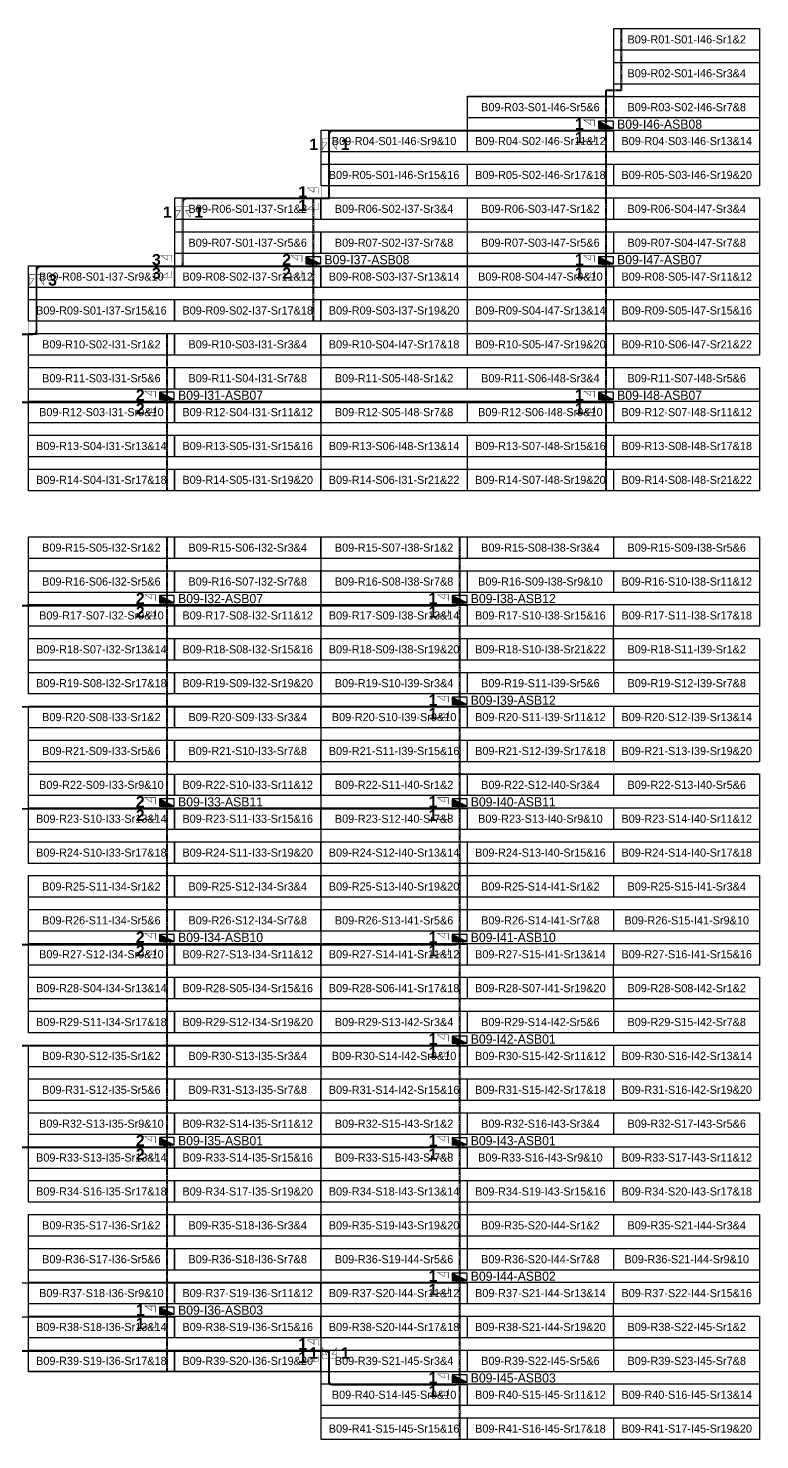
# Model space of a CAD drawing. Header units: metres. Extents: x 529292 to 530070, y 2675479 to 2675799.
# Drawn here: x 529907.8 to 530069.7, y 2675486.7 to 2675799.2 of the extents above; entities that cross this region are included whole.
import ezdxf
from ezdxf.enums import TextEntityAlignment as Align

# ---------------------------------------------------------------- set-up
doc = ezdxf.new("R2010")
doc.units = ezdxf.units.M
doc.linetypes.add('CENTER', pattern=[2, 1.25, -0.25, 0.25, -0.25])
doc.layers.add('Boundary-12.5 MW Block', color=6, linetype='Continuous', lineweight=9)
doc.layers.add('PILE', color=1, linetype='Continuous', lineweight=15)
for name, color, linetype in [('DC Trench BL-09', 40, 'Continuous'), ('E-Inverter Grouping', 2, 'Continuous'), ('Inverter Block-09', 7, 'Continuous'), ('LT Cable(AG) INV to LT Panel BL-09', 2, 'Continuous'), ('Messenger Wire Block-09 (Master Path)', 30, 'Continuous'), ('Messenger Wire Block-09 (MW Path)', 191, 'Continuous'), ('MMS Table Block-09', 8, 'Continuous'), ('Plan Line - DC', 40, 'Continuous'), ('Plan Line - DC BL-09', 40, 'Continuous'), ('Section Marking BL-09', 2, 'Continuous')]:
    doc.layers.add(name, color=color, linetype=linetype)
doc.styles.add('BoldTextStyle', font='arialbd.ttf')
doc.styles.get("Standard").update_dxf_attribs({"font": 'Adani Regular.ttf'})

# ---------------------------------------------------------------- blocks, each defined once
blk = doc.blocks.new('MMS Table (32.292 x 4.788)')
at = {"color": 0}
blk.add_lwpolyline([(0, -0.002), (0, 4.786), (32.292, 4.786), (32.292, -0.002)], close=True, dxfattribs=at)
at = {"color": 7}
blk.add_attdef('ID1', text='', height=1.8, dxfattribs=at).set_placement((16.146, 2.392), align=Align.MIDDLE_CENTER)
blk = doc.blocks.new('Inverter Block')
h = blk.add_hatch(color=0)
h.dxf.hatch_style = 1
h.paths.add_polyline_path([(-1.46, 2.27), (-1.46, 0.85), (1.46, 0.85)])
at = {"color": 0}
blk.add_lwpolyline([(1.46, 2.27), (-1.46, 2.27), (-1.46, 0.85), (1.46, 0.85)], close=True, dxfattribs=at)
blk.add_lwpolyline([(-1.46, 2.27), (1.46, 0.85)], dxfattribs=at)
at = {"layer": 'PILE'}
for centre in [(-0.61, 0.85), (0.61, 0.85)]:
    blk.add_circle(centre, 0.156, dxfattribs=at)
at = {"color": 7}
blk.add_attdef('ID', (-1.46, 3.01), '', height=1.8, dxfattribs=at)

msp = doc.modelspace()

# ---------------------------------------------------------------- linework, layer by layer
at = {"layer": 'Boundary-12.5 MW Block', "const_width": 0.05}
msp.add_lwpolyline([(529875.46, 2675731.58), (529907.85, 2675731.58), (529907.85, 2675746.58), (529940.24, 2675746.58), (529940.24, 2675761.58), (529972.64, 2675761.58), (529972.64, 2675776.58), (530005.03, 2675776.58), (530005.03, 2675784.08), (530037.42, 2675784.08), (530037.42, 2675799.08), (530069.71, 2675799.08), (530069.71, 2675486.79), (529972.64, 2675486.79), (529972.64, 2675501.79), (529745.79, 2675501.79)], dxfattribs=at)
at = {"layer": 'DC Trench BL-09', "color": 40, "const_width": 0.15}
for points in [[(530039.26, 2675799.08), (530038.96, 2675799.08), (530038.96, 2675785.43), (530039.26, 2675785.43)], [(530035.83, 2675785.43), (530035.53, 2675785.43), (530035.53, 2675696.79), (530035.83, 2675696.79)], [(529971.05, 2675761.58), (529970.75, 2675761.58), (529970.75, 2675734.29), (529971.05, 2675734.29)], [(529938.65, 2675731.58), (529938.35, 2675731.58), (529938.35, 2675696.79), (529938.65, 2675696.79)], [(529938.65, 2675686.58), (529938.35, 2675686.58), (529938.35, 2675501.79), (529938.65, 2675501.79)], [(530003.44, 2675686.58), (530003.14, 2675686.58), (530003.14, 2675486.79), (530003.44, 2675486.79)]]:
    msp.add_lwpolyline(points, close=True, dxfattribs=at)
for points in [[(530039.11, 2675785.58), (530035.68, 2675785.58)], [(530039.11, 2675785.28), (530035.68, 2675785.28)]]:
    msp.add_lwpolyline(points, dxfattribs=at)
at = {"layer": 'E-Inverter Grouping', "color": 3}
for points in [[(530069.71, 2675764.29), (529972.64, 2675764.29), (529972.64, 2675776.58), (530005.03, 2675776.58), (530005.03, 2675784.08), (530037.42, 2675784.08), (530037.42, 2675799.08), (530069.71, 2675799.08)], [(530004.93, 2675734.29), (529907.85, 2675734.29), (529907.85, 2675746.58), (529940.24, 2675746.58), (529940.24, 2675761.58), (530004.93, 2675761.58)], [(529972.54, 2675651.79), (529907.85, 2675651.79), (529907.85, 2675686.58), (529972.54, 2675686.58)], [(530069.71, 2675636.79), (529972.64, 2675636.79), (529972.64, 2675656.58), (530037.42, 2675656.58), (530037.42, 2675664.08), (530069.71, 2675664.08)], [(529972.54, 2675614.29), (529907.85, 2675614.29), (529907.85, 2675649.08), (529972.54, 2675649.08)], [(530069.71, 2675614.29), (530004.93, 2675614.29), (530004.93, 2675606.79), (529972.64, 2675606.79), (529972.64, 2675634.08), (530069.71, 2675634.08)], [(529972.54, 2675576.79), (529907.85, 2675576.79), (529907.85, 2675611.58), (529972.54, 2675611.58)], [(530069.71, 2675591.79), (530037.32, 2675591.79), (530037.32, 2675584.29), (529972.64, 2675584.29), (529972.64, 2675604.08), (530005.03, 2675604.08), (530005.03, 2675611.58), (530069.71, 2675611.58)], [(530069.71, 2675561.79), (529972.64, 2675561.79), (529972.64, 2675581.58), (530037.42, 2675581.58), (530037.42, 2675589.08), (530069.71, 2675589.08)], [(529972.54, 2675539.29), (529907.85, 2675539.29), (529907.85, 2675574.08), (529972.54, 2675574.08)], [(530069.71, 2675539.29), (530004.93, 2675539.29), (530004.93, 2675531.79), (529972.64, 2675531.79), (529972.64, 2675559.08), (530069.71, 2675559.08)], [(529972.54, 2675501.79), (529907.85, 2675501.79), (529907.85, 2675536.58), (529972.54, 2675536.58)], [(530069.71, 2675516.79), (530037.32, 2675516.79), (530037.32, 2675509.29), (529972.64, 2675509.29), (529972.64, 2675529.08), (530005.03, 2675529.08), (530005.03, 2675536.58), (530069.71, 2675536.58)], [(530069.71, 2675486.79), (529972.64, 2675486.79), (529972.64, 2675506.58), (530037.42, 2675506.58), (530037.42, 2675514.08), (530069.71, 2675514.08)]]:
    msp.add_lwpolyline(points, close=True, dxfattribs=at)
at = {"layer": 'E-Inverter Grouping'}
for points in [[(530069.71, 2675726.79), (529972.64, 2675726.79), (529972.64, 2675731.58), (530005.03, 2675731.58), (530005.03, 2675761.58), (530069.71, 2675761.58)], [(529972.54, 2675701.58), (530004.93, 2675701.58), (530004.93, 2675696.79), (529907.85, 2675696.79), (529907.85, 2675731.58), (529972.54, 2675731.58)], [(530069.71, 2675696.79), (530005.03, 2675696.79), (530005.03, 2675704.29), (529972.64, 2675704.29), (529972.64, 2675724.08), (530069.71, 2675724.08)], [(530069.71, 2675686.58), (530069.71, 2675666.79), (530037.32, 2675666.79), (530037.32, 2675659.29), (529972.64, 2675659.29), (529972.64, 2675686.58)]]:
    msp.add_lwpolyline(points, close=True, dxfattribs=at)
at = {"layer": 'LT Cable(AG) INV to LT Panel BL-09'}
for points in [[(529878.19, 2675731.44), (529908.78, 2675731.44, 0.414214), (529909.68, 2675732.34), (529909.68, 2675745.54, -0.414214), (529910.58, 2675746.44), (529941.17, 2675746.44, 0.414214), (529942.07, 2675747.34), (529942.07, 2675760.54, -0.414214), (529942.97, 2675761.44), (529973.57, 2675761.44, 0.414214), (529974.47, 2675762.34), (529974.47, 2675775.54, -0.414214), (529975.37, 2675776.44), (530034.78, 2675776.44, 0.414214), (530035.68, 2675777.34), (530035.68, 2675777.69)], [(529878.22, 2675731.42), (529908.81, 2675731.42, 0.414214), (529909.71, 2675732.32), (529909.71, 2675745.52, -0.414214), (529910.61, 2675746.42), (529970, 2675746.42, 0.414214), (529970.9, 2675747.32), (529970.9, 2675747.69)], [(529878.24, 2675731.39), (529908.83, 2675731.39, 0.414214), (529909.73, 2675732.29), (529909.73, 2675745.49, -0.414214), (529910.63, 2675746.39), (530034.78, 2675746.39, 0.414214), (530035.68, 2675747.29), (530035.68, 2675747.69)], [(529845.87, 2675716.37), (529937.6, 2675716.37, 0.414214), (529938.5, 2675717.27), (529938.5, 2675717.69)], [(529845.9, 2675716.34), (530034.78, 2675716.34, 0.414214), (530035.68, 2675717.24), (530035.68, 2675717.69)], [(529773.09, 2675565.75), (529768.83, 2675565.75, -0.157223), (529768.3, 2675565.92), (529766.84, 2675566.97, 0.157223), (529766.31, 2675567.14), (529760.16, 2675567.14, -0.414214), (529759.26, 2675568.04), (529759.26, 2675589.79, 0.020213), (529759.26, 2675589.86), (529759.14, 2675591.39, -0.020213), (529759.13, 2675591.46), (529759.13, 2675670.42, -0.414214), (529760.03, 2675671.32), (529937.6, 2675671.32, 0.414214), (529938.5, 2675672.22), (529938.5, 2675672.69)]]:
    msp.add_lwpolyline(points, format="xyb", dxfattribs=at)
at = {"layer": 'LT Cable(AG) INV to LT Panel BL-09', "color": 5}
for points in [[(529769.96, 2675566.08), (529769.4, 2675566.08, -0.099795), (529769.05, 2675566.15), (529766.8, 2675567.1, 0.099795), (529766.45, 2675567.17), (529760.19, 2675567.17, -0.414214), (529759.29, 2675568.07), (529759.29, 2675589.79, 0.020213), (529759.28, 2675589.86), (529759.16, 2675591.39, -0.020213), (529759.16, 2675591.47), (529759.16, 2675670.39, -0.414214), (529760.06, 2675671.29), (530002.39, 2675671.29, 0.414214), (530003.29, 2675672.19), (530003.29, 2675672.69)], [(529769.96, 2675566.22, -0.304603), (529769.4, 2675567.05), (529769.4, 2675570.17, 0.210754), (529769.11, 2675570.83), (529762.43, 2675576.93, -0.210754), (529762.14, 2675577.6), (529762.14, 2675589.91, 0.01705), (529762.13, 2675589.97), (529762.04, 2675591.39, -0.01705), (529762.03, 2675591.45), (529762.03, 2675648.1, -0.414214), (529762.93, 2675649), (530002.39, 2675649, 0.414214), (530003.29, 2675649.9), (530003.29, 2675650.19)], [(529772.03, 2675566.23), (529770.38, 2675566.23, -0.414214), (529769.48, 2675567.13), (529769.48, 2675570.2, 0.210754), (529769.18, 2675570.86), (529762.5, 2675576.96, -0.210754), (529762.21, 2675577.63), (529762.21, 2675589.92, 0.01705), (529762.21, 2675589.98), (529762.11, 2675591.39, -0.01705), (529762.11, 2675591.45), (529762.11, 2675625.53, -0.414214), (529763.01, 2675626.43), (529937.6, 2675626.43, 0.414214), (529938.5, 2675627.33), (529938.5, 2675627.69)], [(529772.03, 2675566.25), (529770.4, 2675566.25, -0.414214), (529769.5, 2675567.15), (529769.5, 2675570.21, 0.210754), (529769.21, 2675570.88), (529762.53, 2675576.97, -0.210754), (529762.24, 2675577.64), (529762.24, 2675589.92, 0.01705), (529762.23, 2675589.98), (529762.14, 2675591.39, -0.01705), (529762.13, 2675591.46), (529762.13, 2675625.5, -0.414214), (529763.03, 2675626.4), (530002.39, 2675626.4, 0.414214), (530003.29, 2675627.3), (530003.29, 2675627.69)], [(529773.97, 2675566.33), (529770.48, 2675566.33, -0.414214), (529769.58, 2675567.23), (529769.58, 2675570.24, 0.210754), (529769.28, 2675570.91), (529762.6, 2675577.01, -0.210754), (529762.31, 2675577.67), (529762.31, 2675589.92, 0.01705), (529762.31, 2675589.98), (529762.21, 2675591.4, -0.01705), (529762.21, 2675591.46), (529762.21, 2675595.42, -0.414214), (529763.11, 2675596.32), (529937.6, 2675596.32, 0.414214), (529938.5, 2675597.22), (529938.5, 2675597.69)], [(529773.97, 2675566.35), (529770.5, 2675566.35, -0.414214), (529769.6, 2675567.25), (529769.6, 2675570.25, 0.210754), (529769.31, 2675570.92), (529762.63, 2675577.02, -0.210754), (529762.34, 2675577.68), (529762.34, 2675589.92, 0.01705), (529762.33, 2675589.98), (529762.24, 2675591.4, -0.01705), (529762.23, 2675591.46), (529762.23, 2675595.4, -0.414214), (529763.13, 2675596.3), (530002.39, 2675596.3, 0.414214), (530003.29, 2675597.2), (530003.29, 2675597.69)], [(529773.09, 2675563.42), (529768.64, 2675563.42, 0.054929), (529768.44, 2675563.4), (529766.86, 2675563.05, -0.054929), (529766.67, 2675563.03), (529763.01, 2675563.03, 0.414214), (529762.11, 2675562.13), (529762.11, 2675545.89, 0.023693), (529762.12, 2675545.8), (529762.22, 2675544.73, -0.023693), (529762.22, 2675544.65), (529762.22, 2675544.06), (529811.36, 2675544.06, 0.414214), (529812.26, 2675544.96), (529812.26, 2675573.16, -0.414214), (529813.16, 2675574.06), (530002.39, 2675574.06, 0.414214), (530003.29, 2675574.96), (530003.29, 2675575.19)], [(529768.94, 2675563.62), (529768.64, 2675563.62, 0.054929), (529768.44, 2675563.6), (529766.86, 2675563.25, -0.054929), (529766.67, 2675563.23), (529762.81, 2675563.23, 0.414214), (529761.91, 2675562.33), (529761.91, 2675545.88, 0.023693), (529761.92, 2675545.8), (529762.02, 2675544.72, -0.023693), (529762.02, 2675544.64), (529762.02, 2675507.26, 0.414214), (529762.92, 2675506.36), (529973.49, 2675506.36, -0.414214), (529974.39, 2675505.46), (529974.39, 2675499.76, 0.414214), (529975.29, 2675498.86), (530002.39, 2675498.86, 0.414214), (530003.29, 2675499.76), (530003.29, 2675500.19)], [(529768.94, 2675563.6), (529768.64, 2675563.6, 0.054929), (529768.44, 2675563.58), (529766.86, 2675563.22, -0.054929), (529766.67, 2675563.2), (529762.84, 2675563.2, 0.414214), (529761.94, 2675562.3), (529761.94, 2675545.88, 0.023693), (529761.94, 2675545.8), (529762.04, 2675544.72, -0.023693), (529762.05, 2675544.64), (529762.05, 2675514.79, 0.414214), (529762.95, 2675513.89), (529937.6, 2675513.89, 0.414214), (529938.5, 2675514.79), (529938.5, 2675515.19)], [(529770.93, 2675563.55), (529768.64, 2675563.55, 0.054929), (529768.44, 2675563.53), (529766.86, 2675563.17, -0.054929), (529766.67, 2675563.15), (529762.89, 2675563.15, 0.414214), (529761.99, 2675562.25), (529761.99, 2675545.88, 0.023693), (529761.99, 2675545.8), (529762.09, 2675544.73, -0.023693), (529762.1, 2675544.64), (529762.1, 2675522.34, 0.414214), (529763, 2675521.44), (530002.39, 2675521.44, 0.414214), (530003.29, 2675522.34), (530003.29, 2675522.69)], [(529773.09, 2675563.47), (529768.64, 2675563.47, 0.054929), (529768.44, 2675563.45), (529766.86, 2675563.1, -0.054929), (529766.67, 2675563.08), (529762.96, 2675563.08, 0.414214), (529762.06, 2675562.18), (529762.06, 2675545.89, 0.023693), (529762.07, 2675545.8), (529762.17, 2675544.73, -0.023693), (529762.17, 2675544.64), (529762.17, 2675544.01), (529811.41, 2675544.01, 0.414214), (529812.31, 2675544.91), (529812.31, 2675550.61, -0.414214), (529813.21, 2675551.51), (530002.39, 2675551.51, 0.414214), (530003.29, 2675552.41), (530003.29, 2675552.69)], [(529773.09, 2675563.45), (529768.64, 2675563.45, 0.054929), (529768.44, 2675563.43), (529766.86, 2675563.07, -0.054929), (529766.67, 2675563.05), (529762.99, 2675563.05, 0.414214), (529762.09, 2675562.15), (529762.09, 2675545.89, 0.023693), (529762.09, 2675545.8), (529762.19, 2675544.73, -0.023693), (529762.2, 2675544.65), (529762.2, 2675544.03), (529811.38, 2675544.03, 0.414214), (529812.28, 2675544.93), (529812.28, 2675550.63, -0.414214), (529813.18, 2675551.53), (529937.6, 2675551.53, 0.414214), (529938.5, 2675552.43), (529938.5, 2675552.69)]]:
    msp.add_lwpolyline(points, format="xyb", dxfattribs=at)
at = {"layer": 'Messenger Wire Block-09 (Master Path)'}
for points in [[(529974.47, 2675761.44), (529974.47, 2675776.44)], [(529974.47, 2675776.44), (530037.32, 2675776.44)], [(529942.07, 2675746.44), (529942.07, 2675761.44)], [(529942.07, 2675761.44), (529974.47, 2675761.44)], [(529909.68, 2675731.44), (529909.68, 2675746.44)], [(529909.68, 2675746.44), (530037.32, 2675746.44)], [(529877.29, 2675731.44), (529909.68, 2675731.44)], [(529844.9, 2675716.44), (530037.32, 2675716.44)], [(529759.01, 2675671.44), (530004.93, 2675671.44)], [(529762.1, 2675648.94), (530004.93, 2675648.94)], [(529762.1, 2675626.44), (530004.93, 2675626.44)], [(529762.1, 2675596.44), (530004.93, 2675596.44)], [(529812.38, 2675573.94), (530004.93, 2675573.94)], [(529812.38, 2675551.43), (530004.93, 2675551.43)], [(529762.1, 2675521.44), (530004.93, 2675521.44)], [(529762.1, 2675513.94), (529940.14, 2675513.94)], [(529744.21, 2675506.44), (529974.47, 2675506.44)], [(529974.47, 2675498.94), (529974.47, 2675506.44)], [(529972.64, 2675498.94), (529972.54, 2675498.94)], [(529974.47, 2675498.94), (530004.93, 2675498.94)]]:
    msp.add_lwpolyline(points, dxfattribs=at)
at = {"layer": 'Messenger Wire Block-09 (MW Path)', "const_width": 0.1}
for points in [[(529974.22, 2675761.44), (529974.22, 2675776.44)], [(529974.47, 2675776.44), (530037.32, 2675776.44)], [(529941.82, 2675746.44), (529941.82, 2675761.44)], [(529942.07, 2675761.44), (529974.47, 2675761.44)], [(529909.43, 2675731.44), (529909.43, 2675746.44)], [(529909.68, 2675746.44), (530037.32, 2675746.44)], [(529877.29, 2675731.44), (529909.68, 2675731.44)], [(529844.9, 2675716.19), (530037.32, 2675716.19)], [(529759.01, 2675671.44), (530004.93, 2675671.44)], [(529762.1, 2675648.94), (530004.93, 2675648.94)], [(529762.1, 2675626.44), (530004.93, 2675626.44)], [(529762.1, 2675596.44), (530004.93, 2675596.44)], [(529812.38, 2675573.94), (530004.93, 2675573.94)], [(529812.38, 2675551.43), (530004.93, 2675551.43)], [(529762.1, 2675521.44), (530004.93, 2675521.44)], [(529762.1, 2675513.94), (529940.14, 2675513.94)], [(529744.21, 2675506.44), (529974.47, 2675506.44)], [(529974.22, 2675498.94), (529974.22, 2675506.44)], [(529974.47, 2675498.94), (530004.93, 2675498.94)]]:
    msp.add_lwpolyline(points, dxfattribs=at)
at = {"layer": 'Plan Line - DC', "color": 6, "linetype": 'CENTER'}
msp.add_lwpolyline([(530039.11, 2675785.43), (530035.68, 2675785.43)], dxfattribs=at)
at = {"layer": 'Plan Line - DC BL-09', "color": 6, "linetype": 'CENTER'}
for points in [[(530039.11, 2675799.08), (530039.11, 2675785.43)], [(530035.68, 2675785.43), (530035.68, 2675696.79)], [(529970.9, 2675761.58), (529970.9, 2675734.29)], [(529938.5, 2675731.58), (529938.5, 2675696.79)], [(529938.5, 2675686.58), (529938.5, 2675501.79)], [(530003.29, 2675686.58), (530003.29, 2675486.79)]]:
    msp.add_lwpolyline(points, dxfattribs=at)
at = {"layer": 'Section Marking BL-09', "color": 94, "lineweight": 35, "true_color": 0x00a500, "const_width": 0.1}
for points in [[(530033.18, 2675777.44), (530033.18, 2675778.83), (530030.78, 2675778.83), (530032.26, 2675777.82), (530032.26, 2675778.83)], [(530033.18, 2675775.44), (530033.18, 2675774.05), (530030.78, 2675774.05), (530032.26, 2675775.06), (530032.26, 2675774.05)], [(529974.27, 2675774.69), (529972.88, 2675774.69), (529972.88, 2675772.29), (529973.89, 2675773.77), (529972.88, 2675773.77)], [(529974.67, 2675774.69), (529976.06, 2675774.69), (529976.06, 2675772.29), (529975.05, 2675773.77), (529976.06, 2675773.77)], [(529971.97, 2675762.44), (529971.97, 2675763.83), (529969.57, 2675763.83), (529971.05, 2675762.82), (529971.05, 2675763.83)], [(529941.87, 2675759.69), (529940.48, 2675759.69), (529940.48, 2675757.29), (529941.49, 2675758.77), (529940.48, 2675758.77)], [(529942.27, 2675759.69), (529943.66, 2675759.69), (529943.66, 2675757.29), (529942.65, 2675758.77), (529943.66, 2675758.77)], [(529971.97, 2675760.44), (529971.97, 2675759.05), (529969.57, 2675759.05), (529971.05, 2675760.06), (529971.05, 2675759.05)], [(529939.57, 2675747.44), (529939.57, 2675748.83), (529937.17, 2675748.83), (529938.65, 2675747.82), (529938.65, 2675748.83)], [(529968.4, 2675747.44), (529968.4, 2675748.83), (529966, 2675748.83), (529967.48, 2675747.82), (529967.48, 2675748.83)], [(530033.18, 2675747.44), (530033.18, 2675748.83), (530030.78, 2675748.83), (530032.26, 2675747.82), (530032.26, 2675748.83)], [(529909.48, 2675744.69), (529908.09, 2675744.69), (529908.09, 2675742.29), (529909.1, 2675743.77), (529908.09, 2675743.77)], [(529909.88, 2675744.69), (529911.27, 2675744.69), (529911.27, 2675742.29), (529910.26, 2675743.77), (529911.27, 2675743.77)], [(529939.57, 2675745.44), (529939.57, 2675744.05), (529937.17, 2675744.05), (529938.65, 2675745.06), (529938.65, 2675744.05)], [(529968.4, 2675745.44), (529968.4, 2675744.05), (529966, 2675744.05), (529967.48, 2675745.06), (529967.48, 2675744.05)], [(530033.18, 2675745.44), (530033.18, 2675744.05), (530030.78, 2675744.05), (530032.26, 2675745.06), (530032.26, 2675744.05)], [(529936, 2675717.44), (529936, 2675718.83), (529933.6, 2675718.83), (529935.08, 2675717.82), (529935.08, 2675718.83)], [(530033.18, 2675717.44), (530033.18, 2675718.83), (530030.78, 2675718.83), (530032.26, 2675717.82), (530032.26, 2675718.83)], [(529936, 2675715.44), (529936, 2675714.05), (529933.6, 2675714.05), (529935.08, 2675715.06), (529935.08, 2675714.05)], [(530033.18, 2675715.44), (530033.18, 2675714.05), (530030.78, 2675714.05), (530032.26, 2675715.06), (530032.26, 2675714.05)], [(529936, 2675672.44), (529936, 2675673.83), (529933.6, 2675673.83), (529935.08, 2675672.82), (529935.08, 2675673.83)], [(530000.79, 2675672.44), (530000.79, 2675673.83), (529998.39, 2675673.83), (529999.87, 2675672.82), (529999.87, 2675673.83)], [(529936, 2675670.44), (529936, 2675669.05), (529933.6, 2675669.05), (529935.08, 2675670.06), (529935.08, 2675669.05)], [(530000.79, 2675670.44), (530000.79, 2675669.05), (529998.39, 2675669.05), (529999.87, 2675670.06), (529999.87, 2675669.05)], [(530000.79, 2675649.94), (530000.79, 2675651.33), (529998.39, 2675651.33), (529999.87, 2675650.32), (529999.87, 2675651.33)], [(530000.79, 2675647.94), (530000.79, 2675646.55), (529998.39, 2675646.55), (529999.87, 2675647.56), (529999.87, 2675646.55)], [(529936, 2675627.44), (529936, 2675628.83), (529933.6, 2675628.83), (529935.08, 2675627.82), (529935.08, 2675628.83)], [(530000.79, 2675627.44), (530000.79, 2675628.83), (529998.39, 2675628.83), (529999.87, 2675627.82), (529999.87, 2675628.83)], [(529936, 2675625.44), (529936, 2675624.05), (529933.6, 2675624.05), (529935.08, 2675625.06), (529935.08, 2675624.05)], [(530000.79, 2675625.44), (530000.79, 2675624.05), (529998.39, 2675624.05), (529999.87, 2675625.06), (529999.87, 2675624.05)], [(529936, 2675597.44), (529936, 2675598.83), (529933.6, 2675598.83), (529935.08, 2675597.82), (529935.08, 2675598.83)], [(530000.79, 2675597.44), (530000.79, 2675598.83), (529998.39, 2675598.83), (529999.87, 2675597.82), (529999.87, 2675598.83)], [(529936, 2675595.44), (529936, 2675594.05), (529933.6, 2675594.05), (529935.08, 2675595.06), (529935.08, 2675594.05)], [(530000.79, 2675595.44), (530000.79, 2675594.05), (529998.39, 2675594.05), (529999.87, 2675595.06), (529999.87, 2675594.05)], [(530000.79, 2675574.94), (530000.79, 2675576.33), (529998.39, 2675576.33), (529999.87, 2675575.32), (529999.87, 2675576.33)], [(530000.79, 2675572.94), (530000.79, 2675571.55), (529998.39, 2675571.55), (529999.87, 2675572.56), (529999.87, 2675571.55)], [(529936, 2675552.43), (529936, 2675553.82), (529933.6, 2675553.82), (529935.08, 2675552.81), (529935.08, 2675553.82)], [(530000.79, 2675552.43), (530000.79, 2675553.82), (529998.39, 2675553.82), (529999.87, 2675552.81), (529999.87, 2675553.82)], [(529936, 2675550.43), (529936, 2675549.04), (529933.6, 2675549.04), (529935.08, 2675550.05), (529935.08, 2675549.04)], [(530000.79, 2675550.43), (530000.79, 2675549.04), (529998.39, 2675549.04), (529999.87, 2675550.05), (529999.87, 2675549.04)], [(530000.79, 2675522.44), (530000.79, 2675523.83), (529998.39, 2675523.83), (529999.87, 2675522.82), (529999.87, 2675523.83)], [(530000.79, 2675520.44), (530000.79, 2675519.05), (529998.39, 2675519.05), (529999.87, 2675520.06), (529999.87, 2675519.05)], [(529936, 2675514.94), (529936, 2675516.33), (529933.6, 2675516.33), (529935.08, 2675515.32), (529935.08, 2675516.33)], [(529936, 2675512.94), (529936, 2675511.55), (529933.6, 2675511.55), (529935.08, 2675512.56), (529935.08, 2675511.55)], [(529971.97, 2675507.44), (529971.97, 2675508.83), (529969.57, 2675508.83), (529971.05, 2675507.82), (529971.05, 2675508.83)], [(529974.27, 2675504.69), (529972.88, 2675504.69), (529972.88, 2675507.09), (529973.89, 2675505.61), (529972.88, 2675505.61)], [(529974.67, 2675504.69), (529976.06, 2675504.69), (529976.06, 2675507.09), (529975.05, 2675505.61), (529976.06, 2675505.61)], [(529971.97, 2675505.44), (529971.97, 2675504.05), (529969.57, 2675504.05), (529971.05, 2675505.06), (529971.05, 2675504.05)], [(530000.79, 2675499.94), (530000.79, 2675501.33), (529998.39, 2675501.33), (529999.87, 2675500.32), (529999.87, 2675501.33)], [(530000.79, 2675497.94), (530000.79, 2675496.55), (529998.39, 2675496.55), (529999.87, 2675497.56), (529999.87, 2675496.55)]]:
    msp.add_lwpolyline(points, dxfattribs=at)

# ---------------------------------------------------------------- block references
at = {"layer": 'Inverter Block-09'}
ref = msp.add_blockref('Inverter Block', (530035.68, 2675776.02), dxfattribs=dict(at, xscale=1.124999999976148, yscale=1.124999999976148, zscale=1.124999999976148))
ref.add_attrib('ID', 'B09-I46-ASB08', (530038.15, 2675776.9), dxfattribs={"layer": '0', "color": 7, "height": 2.025})
ref = msp.add_blockref('Inverter Block', (529970.9, 2675746.02), dxfattribs=dict(at, xscale=1.124999999976148, yscale=1.124999999976148, zscale=1.124999999976148))
ref.add_attrib('ID', 'B09-I37-ASB08', (529973.36, 2675746.9), dxfattribs={"layer": '0', "color": 7, "height": 2.025})
ref = msp.add_blockref('Inverter Block', (530035.68, 2675746.02), dxfattribs=dict(at, xscale=1.124999999976148, yscale=1.124999999976148, zscale=1.124999999976148))
ref.add_attrib('ID', 'B09-I47-ASB07', (530038.15, 2675746.9), dxfattribs={"layer": '0', "color": 7, "height": 2.025})
ref = msp.add_blockref('Inverter Block', (529938.5, 2675716.02), dxfattribs=dict(at, xscale=1.124999999976148, yscale=1.124999999976148, zscale=1.124999999976148))
ref.add_attrib('ID', 'B09-I31-ASB07', (529940.97, 2675716.9), dxfattribs={"layer": '0', "color": 7, "height": 2.025})
ref = msp.add_blockref('Inverter Block', (530035.68, 2675716.02), dxfattribs=dict(at, xscale=1.124999999976148, yscale=1.124999999976148, zscale=1.124999999976148))
ref.add_attrib('ID', 'B09-I48-ASB07', (530038.15, 2675716.9), dxfattribs={"layer": '0', "color": 7, "height": 2.025})
ref = msp.add_blockref('Inverter Block', (529938.5, 2675671.03), dxfattribs=dict(at, xscale=1.124999999976148, yscale=1.124999999976148, zscale=1.124999999976148))
ref.add_attrib('ID', 'B09-I32-ASB07', (529940.97, 2675671.9), dxfattribs={"layer": '0', "color": 7, "height": 2.025})
ref = msp.add_blockref('Inverter Block', (530003.29, 2675671.02), dxfattribs=dict(at, xscale=1.124999999976148, yscale=1.124999999976148, zscale=1.124999999976148))
ref.add_attrib('ID', 'B09-I38-ASB12', (530005.76, 2675671.9), dxfattribs={"layer": '0', "color": 7, "height": 2.025})
ref = msp.add_blockref('Inverter Block', (530003.29, 2675648.52), dxfattribs=dict(at, xscale=1.124999999976148, yscale=1.124999999976148, zscale=1.124999999976148))
ref.add_attrib('ID', 'B09-I39-ASB12', (530005.76, 2675649.4), dxfattribs={"layer": '0', "color": 7, "height": 2.025})
ref = msp.add_blockref('Inverter Block', (529938.5, 2675626.03), dxfattribs=dict(at, xscale=1.124999999976148, yscale=1.124999999976148, zscale=1.124999999976148))
ref.add_attrib('ID', 'B09-I33-ASB11', (529940.97, 2675626.9), dxfattribs={"layer": '0', "color": 7, "height": 2.025})
ref = msp.add_blockref('Inverter Block', (530003.29, 2675626.02), dxfattribs=dict(at, xscale=1.124999999976148, yscale=1.124999999976148, zscale=1.124999999976148))
ref.add_attrib('ID', 'B09-I40-ASB11', (530005.76, 2675626.9), dxfattribs={"layer": '0', "color": 7, "height": 2.025})
ref = msp.add_blockref('Inverter Block', (529938.5, 2675596.03), dxfattribs=dict(at, xscale=1.124999999976148, yscale=1.124999999976148, zscale=1.124999999976148))
ref.add_attrib('ID', 'B09-I34-ASB10', (529940.97, 2675596.9), dxfattribs={"layer": '0', "color": 7, "height": 2.025})
ref = msp.add_blockref('Inverter Block', (530003.29, 2675596.02), dxfattribs=dict(at, xscale=1.124999999976148, yscale=1.124999999976148, zscale=1.124999999976148))
ref.add_attrib('ID', 'B09-I41-ASB10', (530005.76, 2675596.9), dxfattribs={"layer": '0', "color": 7, "height": 2.025})
ref = msp.add_blockref('Inverter Block', (530003.29, 2675573.52), dxfattribs=dict(at, xscale=1.124999999976148, yscale=1.124999999976148, zscale=1.124999999976148))
ref.add_attrib('ID', 'B09-I42-ASB01', (530005.76, 2675574.4), dxfattribs={"layer": '0', "color": 7, "height": 2.025})
ref = msp.add_blockref('Inverter Block', (529938.5, 2675551.03), dxfattribs=dict(at, xscale=1.124999999976148, yscale=1.124999999976148, zscale=1.124999999976148))
ref.add_attrib('ID', 'B09-I35-ASB01', (529940.97, 2675551.9), dxfattribs={"layer": '0', "color": 7, "height": 2.025})
ref = msp.add_blockref('Inverter Block', (530003.29, 2675551.02), dxfattribs=dict(at, xscale=1.124999999976148, yscale=1.124999999976148, zscale=1.124999999976148))
ref.add_attrib('ID', 'B09-I43-ASB01', (530005.76, 2675551.9), dxfattribs={"layer": '0', "color": 7, "height": 2.025})
ref = msp.add_blockref('Inverter Block', (530003.29, 2675521.02), dxfattribs=dict(at, xscale=1.124999999976148, yscale=1.124999999976148, zscale=1.124999999976148))
ref.add_attrib('ID', 'B09-I44-ASB02', (530005.76, 2675521.9), dxfattribs={"layer": '0', "color": 7, "height": 2.025})
ref = msp.add_blockref('Inverter Block', (529938.5, 2675513.53), dxfattribs=dict(at, xscale=1.124999999976148, yscale=1.124999999976148, zscale=1.124999999976148))
ref.add_attrib('ID', 'B09-I36-ASB03', (529940.97, 2675514.4), dxfattribs={"layer": '0', "color": 7, "height": 2.025})
ref = msp.add_blockref('Inverter Block', (530003.29, 2675498.53), dxfattribs=dict(at, xscale=1.124999999976148, yscale=1.124999999976148, zscale=1.124999999976148))
ref.add_attrib('ID', 'B09-I45-ASB03', (530005.76, 2675499.4), dxfattribs={"layer": '0', "color": 7, "height": 2.025})
at = {"layer": 'MMS Table Block-09'}
for p, values in [((530037.42, 2675794.29), {'ID1': 'B09-R01-S01-I46-Sr1&2'}), ((530037.42, 2675786.79), {'ID1': 'B09-R02-S01-I46-Sr3&4'}), ((530005.03, 2675779.29), {'ID1': 'B09-R03-S01-I46-Sr5&6'}), ((530037.42, 2675779.29), {'ID1': 'B09-R03-S02-I46-Sr7&8'}), ((529972.64, 2675771.79), {'ID1': 'B09-R04-S01-I46-Sr9&10'}), ((530005.03, 2675771.79), {'ID1': 'B09-R04-S02-I46-Sr11&12'}), ((530037.42, 2675771.79), {'ID1': 'B09-R04-S03-I46-Sr13&14'}), ((529972.64, 2675764.29), {'ID1': 'B09-R05-S01-I46-Sr15&16'}), ((530005.03, 2675764.29), {'ID1': 'B09-R05-S02-I46-Sr17&18'}), ((530037.42, 2675764.29), {'ID1': 'B09-R05-S03-I46-Sr19&20'}), ((529940.24, 2675756.79), {'ID1': 'B09-R06-S01-I37-Sr1&2'}), ((529972.64, 2675756.79), {'ID1': 'B09-R06-S02-I37-Sr3&4'}), ((530005.03, 2675756.79), {'ID1': 'B09-R06-S03-I47-Sr1&2'}), ((530037.42, 2675756.79), {'ID1': 'B09-R06-S04-I47-Sr3&4'}), ((529940.24, 2675749.29), {'ID1': 'B09-R07-S01-I37-Sr5&6'}), ((529972.64, 2675749.29), {'ID1': 'B09-R07-S02-I37-Sr7&8'}), ((530005.03, 2675749.29), {'ID1': 'B09-R07-S03-I47-Sr5&6'}), ((530037.42, 2675749.29), {'ID1': 'B09-R07-S04-I47-Sr7&8'}), ((529907.85, 2675741.79), {'ID1': 'B09-R08-S01-I37-Sr9&10'}), ((529940.24, 2675741.79), {'ID1': 'B09-R08-S02-I37-Sr11&12'}), ((529972.64, 2675741.79), {'ID1': 'B09-R08-S03-I37-Sr13&14'}), ((530005.03, 2675741.79), {'ID1': 'B09-R08-S04-I47-Sr9&10'}), ((530037.42, 2675741.79), {'ID1': 'B09-R08-S05-I47-Sr11&12'}), ((529907.85, 2675734.29), {'ID1': 'B09-R09-S01-I37-Sr15&16'}), ((529940.24, 2675734.29), {'ID1': 'B09-R09-S02-I37-Sr17&18'}), ((529972.64, 2675734.29), {'ID1': 'B09-R09-S03-I37-Sr19&20'}), ((530005.03, 2675734.29), {'ID1': 'B09-R09-S04-I47-Sr13&14'}), ((530037.42, 2675734.29), {'ID1': 'B09-R09-S05-I47-Sr15&16'}), ((529907.85, 2675726.79), {'ID1': 'B09-R10-S02-I31-Sr1&2'}), ((529940.24, 2675726.79), {'ID1': 'B09-R10-S03-I31-Sr3&4'}), ((529972.64, 2675726.79), {'ID1': 'B09-R10-S04-I47-Sr17&18'}), ((530005.03, 2675726.79), {'ID1': 'B09-R10-S05-I47-Sr19&20'}), ((530037.42, 2675726.79), {'ID1': 'B09-R10-S06-I47-Sr21&22'}), ((529907.85, 2675719.29), {'ID1': 'B09-R11-S03-I31-Sr5&6'}), ((529940.24, 2675719.29), {'ID1': 'B09-R11-S04-I31-Sr7&8'}), ((529972.64, 2675719.29), {'ID1': 'B09-R11-S05-I48-Sr1&2'}), ((530005.03, 2675719.29), {'ID1': 'B09-R11-S06-I48-Sr3&4'}), ((530037.42, 2675719.29), {'ID1': 'B09-R11-S07-I48-Sr5&6'}), ((529907.85, 2675711.79), {'ID1': 'B09-R12-S03-I31-Sr9&10'}), ((529940.24, 2675711.79), {'ID1': 'B09-R12-S04-I31-Sr11&12'}), ((529972.64, 2675711.79), {'ID1': 'B09-R12-S05-I48-Sr7&8'}), ((530005.03, 2675711.79), {'ID1': 'B09-R12-S06-I48-Sr9&10'}), ((530037.42, 2675711.79), {'ID1': 'B09-R12-S07-I48-Sr11&12'}), ((529907.85, 2675704.29), {'ID1': 'B09-R13-S04-I31-Sr13&14'}), ((529940.24, 2675704.29), {'ID1': 'B09-R13-S05-I31-Sr15&16'}), ((529972.64, 2675704.29), {'ID1': 'B09-R13-S06-I48-Sr13&14'}), ((530005.03, 2675704.29), {'ID1': 'B09-R13-S07-I48-Sr15&16'}), ((530037.42, 2675704.29), {'ID1': 'B09-R13-S08-I48-Sr17&18'}), ((529907.85, 2675696.79), {'ID1': 'B09-R14-S04-I31-Sr17&18'}), ((529940.24, 2675696.79), {'ID1': 'B09-R14-S05-I31-Sr19&20'}), ((529972.64, 2675696.79), {'ID1': 'B09-R14-S06-I31-Sr21&22'}), ((530005.03, 2675696.79), {'ID1': 'B09-R14-S07-I48-Sr19&20'}), ((530037.42, 2675696.79), {'ID1': 'B09-R14-S08-I48-Sr21&22'}), ((529907.85, 2675681.79), {'ID1': 'B09-R15-S05-I32-Sr1&2'}), ((529940.24, 2675681.79), {'ID1': 'B09-R15-S06-I32-Sr3&4'}), ((529972.64, 2675681.79), {'ID1': 'B09-R15-S07-I38-Sr1&2'}), ((530005.03, 2675681.79), {'ID1': 'B09-R15-S08-I38-Sr3&4'}), ((530037.42, 2675681.79), {'ID1': 'B09-R15-S09-I38-Sr5&6'}), ((529907.85, 2675674.29), {'ID1': 'B09-R16-S06-I32-Sr5&6'}), ((529940.24, 2675674.29), {'ID1': 'B09-R16-S07-I32-Sr7&8'}), ((529972.64, 2675674.29), {'ID1': 'B09-R16-S08-I38-Sr7&8'}), ((530005.03, 2675674.29), {'ID1': 'B09-R16-S09-I38-Sr9&10'}), ((530037.42, 2675674.29), {'ID1': 'B09-R16-S10-I38-Sr11&12'}), ((529907.85, 2675666.79), {'ID1': 'B09-R17-S07-I32-Sr9&10'}), ((529940.24, 2675666.79), {'ID1': 'B09-R17-S08-I32-Sr11&12'}), ((529972.64, 2675666.79), {'ID1': 'B09-R17-S09-I38-Sr13&14'}), ((530005.03, 2675666.79), {'ID1': 'B09-R17-S10-I38-Sr15&16'}), ((530037.42, 2675666.79), {'ID1': 'B09-R17-S11-I38-Sr17&18'}), ((529907.85, 2675659.29), {'ID1': 'B09-R18-S07-I32-Sr13&14'}), ((529940.24, 2675659.29), {'ID1': 'B09-R18-S08-I32-Sr15&16'}), ((529972.64, 2675659.29), {'ID1': 'B09-R18-S09-I38-Sr19&20'}), ((530005.03, 2675659.29), {'ID1': 'B09-R18-S10-I38-Sr21&22'}), ((530037.42, 2675659.29), {'ID1': 'B09-R18-S11-I39-Sr1&2'}), ((529907.85, 2675651.79), {'ID1': 'B09-R19-S08-I32-Sr17&18'}), ((529940.24, 2675651.79), {'ID1': 'B09-R19-S09-I32-Sr19&20'}), ((529972.64, 2675651.79), {'ID1': 'B09-R19-S10-I39-Sr3&4'}), ((530005.03, 2675651.79), {'ID1': 'B09-R19-S11-I39-Sr5&6'}), ((530037.42, 2675651.79), {'ID1': 'B09-R19-S12-I39-Sr7&8'}), ((529907.85, 2675644.29), {'ID1': 'B09-R20-S08-I33-Sr1&2'}), ((529940.24, 2675644.29), {'ID1': 'B09-R20-S09-I33-Sr3&4'}), ((529972.64, 2675644.29), {'ID1': 'B09-R20-S10-I39-Sr9&10'}), ((530005.03, 2675644.29), {'ID1': 'B09-R20-S11-I39-Sr11&12'}), ((530037.42, 2675644.29), {'ID1': 'B09-R20-S12-I39-Sr13&14'}), ((529907.85, 2675636.79), {'ID1': 'B09-R21-S09-I33-Sr5&6'}), ((529940.24, 2675636.79), {'ID1': 'B09-R21-S10-I33-Sr7&8'}), ((529972.64, 2675636.79), {'ID1': 'B09-R21-S11-I39-Sr15&16'}), ((530005.03, 2675636.79), {'ID1': 'B09-R21-S12-I39-Sr17&18'}), ((530037.42, 2675636.79), {'ID1': 'B09-R21-S13-I39-Sr19&20'}), ((529907.85, 2675629.29), {'ID1': 'B09-R22-S09-I33-Sr9&10'}), ((529940.24, 2675629.29), {'ID1': 'B09-R22-S10-I33-Sr11&12'}), ((529972.64, 2675629.29), {'ID1': 'B09-R22-S11-I40-Sr1&2'}), ((530005.03, 2675629.29), {'ID1': 'B09-R22-S12-I40-Sr3&4'}), ((530037.42, 2675629.29), {'ID1': 'B09-R22-S13-I40-Sr5&6'}), ((529907.85, 2675621.79), {'ID1': 'B09-R23-S10-I33-Sr13&14'}), ((529940.24, 2675621.79), {'ID1': 'B09-R23-S11-I33-Sr15&16'}), ((529972.64, 2675621.79), {'ID1': 'B09-R23-S12-I40-Sr7&8'}), ((530005.03, 2675621.79), {'ID1': 'B09-R23-S13-I40-Sr9&10'}), ((530037.42, 2675621.79), {'ID1': 'B09-R23-S14-I40-Sr11&12'}), ((529907.85, 2675614.29), {'ID1': 'B09-R24-S10-I33-Sr17&18'}), ((529940.24, 2675614.29), {'ID1': 'B09-R24-S11-I33-Sr19&20'}), ((529972.64, 2675614.29), {'ID1': 'B09-R24-S12-I40-Sr13&14'}), ((530005.03, 2675614.29), {'ID1': 'B09-R24-S13-I40-Sr15&16'}), ((530037.42, 2675614.29), {'ID1': 'B09-R24-S14-I40-Sr17&18'}), ((529907.85, 2675606.79), {'ID1': 'B09-R25-S11-I34-Sr1&2'}), ((529940.24, 2675606.79), {'ID1': 'B09-R25-S12-I34-Sr3&4'}), ((529972.64, 2675606.79), {'ID1': 'B09-R25-S13-I40-Sr19&20'}), ((530005.03, 2675606.79), {'ID1': 'B09-R25-S14-I41-Sr1&2'}), ((530037.42, 2675606.79), {'ID1': 'B09-R25-S15-I41-Sr3&4'}), ((529907.85, 2675599.29), {'ID1': 'B09-R26-S11-I34-Sr5&6'}), ((529940.24, 2675599.29), {'ID1': 'B09-R26-S12-I34-Sr7&8'}), ((529972.64, 2675599.29), {'ID1': 'B09-R26-S13-I41-Sr5&6'}), ((530005.03, 2675599.29), {'ID1': 'B09-R26-S14-I41-Sr7&8'}), ((530037.42, 2675599.29), {'ID1': 'B09-R26-S15-I41-Sr9&10'}), ((529907.85, 2675591.79), {'ID1': 'B09-R27-S12-I34-Sr9&10'}), ((529940.24, 2675591.79), {'ID1': 'B09-R27-S13-I34-Sr11&12'}), ((529972.64, 2675591.79), {'ID1': 'B09-R27-S14-I41-Sr11&12'}), ((530005.03, 2675591.79), {'ID1': 'B09-R27-S15-I41-Sr13&14'}), ((530037.42, 2675591.79), {'ID1': 'B09-R27-S16-I41-Sr15&16'}), ((529907.85, 2675584.29), {'ID1': 'B09-R28-S04-I34-Sr13&14'}), ((529940.24, 2675584.29), {'ID1': 'B09-R28-S05-I34-Sr15&16'}), ((529972.64, 2675584.29), {'ID1': 'B09-R28-S06-I41-Sr17&18'}), ((530005.03, 2675584.29), {'ID1': 'B09-R28-S07-I41-Sr19&20'}), ((530037.42, 2675584.29), {'ID1': 'B09-R28-S08-I42-Sr1&2'}), ((529907.85, 2675576.79), {'ID1': 'B09-R29-S11-I34-Sr17&18'}), ((529940.24, 2675576.79), {'ID1': 'B09-R29-S12-I34-Sr19&20'}), ((529972.64, 2675576.79), {'ID1': 'B09-R29-S13-I42-Sr3&4'}), ((530005.03, 2675576.79), {'ID1': 'B09-R29-S14-I42-Sr5&6'}), ((530037.42, 2675576.79), {'ID1': 'B09-R29-S15-I42-Sr7&8'}), ((529907.85, 2675569.29), {'ID1': 'B09-R30-S12-I35-Sr1&2'}), ((529940.24, 2675569.29), {'ID1': 'B09-R30-S13-I35-Sr3&4'}), ((529972.64, 2675569.29), {'ID1': 'B09-R30-S14-I42-Sr9&10'}), ((530005.03, 2675569.29), {'ID1': 'B09-R30-S15-I42-Sr11&12'}), ((530037.42, 2675569.29), {'ID1': 'B09-R30-S16-I42-Sr13&14'}), ((529907.85, 2675561.79), {'ID1': 'B09-R31-S12-I35-Sr5&6'}), ((529940.24, 2675561.79), {'ID1': 'B09-R31-S13-I35-Sr7&8'}), ((529972.64, 2675561.79), {'ID1': 'B09-R31-S14-I42-Sr15&16'}), ((530005.03, 2675561.79), {'ID1': 'B09-R31-S15-I42-Sr17&18'}), ((530037.42, 2675561.79), {'ID1': 'B09-R31-S16-I42-Sr19&20'}), ((529907.85, 2675554.29), {'ID1': 'B09-R32-S13-I35-Sr9&10'}), ((529940.24, 2675554.29), {'ID1': 'B09-R32-S14-I35-Sr11&12'}), ((529972.64, 2675554.29), {'ID1': 'B09-R32-S15-I43-Sr1&2'}), ((530005.03, 2675554.29), {'ID1': 'B09-R32-S16-I43-Sr3&4'}), ((530037.42, 2675554.29), {'ID1': 'B09-R32-S17-I43-Sr5&6'}), ((529907.85, 2675546.79), {'ID1': 'B09-R33-S13-I35-Sr13&14'}), ((529940.24, 2675546.79), {'ID1': 'B09-R33-S14-I35-Sr15&16'}), ((529972.64, 2675546.79), {'ID1': 'B09-R33-S15-I43-Sr7&8'}), ((530005.03, 2675546.79), {'ID1': 'B09-R33-S16-I43-Sr9&10'}), ((530037.42, 2675546.79), {'ID1': 'B09-R33-S17-I43-Sr11&12'}), ((529907.85, 2675539.29), {'ID1': 'B09-R34-S16-I35-Sr17&18'}), ((529940.24, 2675539.29), {'ID1': 'B09-R34-S17-I35-Sr19&20'}), ((529972.64, 2675539.29), {'ID1': 'B09-R34-S18-I43-Sr13&14'}), ((530005.03, 2675539.29), {'ID1': 'B09-R34-S19-I43-Sr15&16'}), ((530037.42, 2675539.29), {'ID1': 'B09-R34-S20-I43-Sr17&18'}), ((529907.85, 2675531.79), {'ID1': 'B09-R35-S17-I36-Sr1&2'}), ((529940.24, 2675531.79), {'ID1': 'B09-R35-S18-I36-Sr3&4'}), ((529972.64, 2675531.79), {'ID1': 'B09-R35-S19-I43-Sr19&20'}), ((530005.03, 2675531.79), {'ID1': 'B09-R35-S20-I44-Sr1&2'}), ((530037.42, 2675531.79), {'ID1': 'B09-R35-S21-I44-Sr3&4'}), ((529907.85, 2675524.29), {'ID1': 'B09-R36-S17-I36-Sr5&6'}), ((529940.24, 2675524.29), {'ID1': 'B09-R36-S18-I36-Sr7&8'}), ((529972.64, 2675524.29), {'ID1': 'B09-R36-S19-I44-Sr5&6'}), ((530005.03, 2675524.29), {'ID1': 'B09-R36-S20-I44-Sr7&8'}), ((530037.42, 2675524.29), {'ID1': 'B09-R36-S21-I44-Sr9&10'}), ((529907.85, 2675516.79), {'ID1': 'B09-R37-S18-I36-Sr9&10'}), ((529940.24, 2675516.79), {'ID1': 'B09-R37-S19-I36-Sr11&12'}), ((529972.64, 2675516.79), {'ID1': 'B09-R37-S20-I44-Sr11&12'}), ((530005.03, 2675516.79), {'ID1': 'B09-R37-S21-I44-Sr13&14'}), ((530037.42, 2675516.79), {'ID1': 'B09-R37-S22-I44-Sr15&16'}), ((529907.85, 2675509.29), {'ID1': 'B09-R38-S18-I36-Sr13&14'}), ((529940.24, 2675509.29), {'ID1': 'B09-R38-S19-I36-Sr15&16'}), ((529972.64, 2675509.29), {'ID1': 'B09-R38-S20-I44-Sr17&18'}), ((530005.03, 2675509.29), {'ID1': 'B09-R38-S21-I44-Sr19&20'}), ((530037.42, 2675509.29), {'ID1': 'B09-R38-S22-I45-Sr1&2'}), ((529907.85, 2675501.79), {'ID1': 'B09-R39-S19-I36-Sr17&18'}), ((529940.24, 2675501.79), {'ID1': 'B09-R39-S20-I36-Sr19&20'}), ((529972.64, 2675501.79), {'ID1': 'B09-R39-S21-I45-Sr3&4'}), ((530005.03, 2675501.79), {'ID1': 'B09-R39-S22-I45-Sr5&6'}), ((530037.42, 2675501.79), {'ID1': 'B09-R39-S23-I45-Sr7&8'}), ((529972.64, 2675494.29), {'ID1': 'B09-R40-S14-I45-Sr9&10'}), ((530005.03, 2675494.29), {'ID1': 'B09-R40-S15-I45-Sr11&12'}), ((530037.42, 2675494.29), {'ID1': 'B09-R40-S16-I45-Sr13&14'}), ((529972.64, 2675486.79), {'ID1': 'B09-R41-S15-I45-Sr15&16'}), ((530005.03, 2675486.79), {'ID1': 'B09-R41-S16-I45-Sr17&18'}), ((530037.42, 2675486.79), {'ID1': 'B09-R41-S17-I45-Sr19&20'})]:
    msp.add_blockref('MMS Table (32.292 x 4.788)', p, dxfattribs=at).add_auto_attribs(values)

# ---------------------------------------------------------------- texts
at = {"layer": 'Section Marking BL-09', "color": 94, "true_color": 0x00a500, "style": 'BoldTextStyle'}
for s, p in [('1', (530029.78, 2675777.94)), ('1', (530029.78, 2675774.94)), ('1', (529970.97, 2675773.44)), ('1', (529977.97, 2675773.44)), ('1', (529968.57, 2675762.94)), ('1', (529938.57, 2675758.44)), ('1', (529945.57, 2675758.44)), ('1', (529968.57, 2675759.94)), ('3', (529936.17, 2675747.94)), ('2', (529965, 2675747.94)), ('1', (530029.78, 2675747.94)), ('3', (529913.18, 2675743.44)), ('3', (529936.17, 2675744.94)), ('2', (529965, 2675744.94)), ('1', (530029.78, 2675744.94)), ('2', (529932.6, 2675717.94)), ('1', (530029.78, 2675717.94)), ('2', (529932.6, 2675714.94)), ('1', (530029.78, 2675714.94)), ('2', (529932.6, 2675672.94)), ('1', (529997.39, 2675672.94)), ('2', (529932.6, 2675669.94)), ('1', (529997.39, 2675669.94)), ('1', (529997.39, 2675650.44)), ('1', (529997.39, 2675647.44)), ('2', (529932.6, 2675627.94)), ('1', (529997.39, 2675627.94)), ('2', (529932.6, 2675624.94)), ('1', (529997.39, 2675624.94)), ('2', (529932.6, 2675597.94)), ('1', (529997.39, 2675597.94)), ('2', (529932.6, 2675594.94)), ('1', (529997.39, 2675594.94)), ('1', (529997.39, 2675575.44)), ('1', (529997.39, 2675572.44)), ('2', (529932.6, 2675552.93)), ('1', (529997.39, 2675552.93)), ('2', (529932.6, 2675549.93)), ('1', (529997.39, 2675549.93)), ('1', (529997.39, 2675522.94)), ('1', (529997.39, 2675519.94)), ('1', (529932.6, 2675515.44)), ('1', (529932.6, 2675512.44)), ('1', (529968.57, 2675507.94)), ('1', (529970.97, 2675505.94)), ('1', (529977.97, 2675505.94)), ('1', (529968.57, 2675504.94)), ('1', (529997.39, 2675500.44)), ('1', (529997.39, 2675497.44))]:
    msp.add_text(s, height=2.5, dxfattribs=at).set_placement(p, align=Align.MIDDLE_CENTER)

doc.saveas('drawing.dxf')
